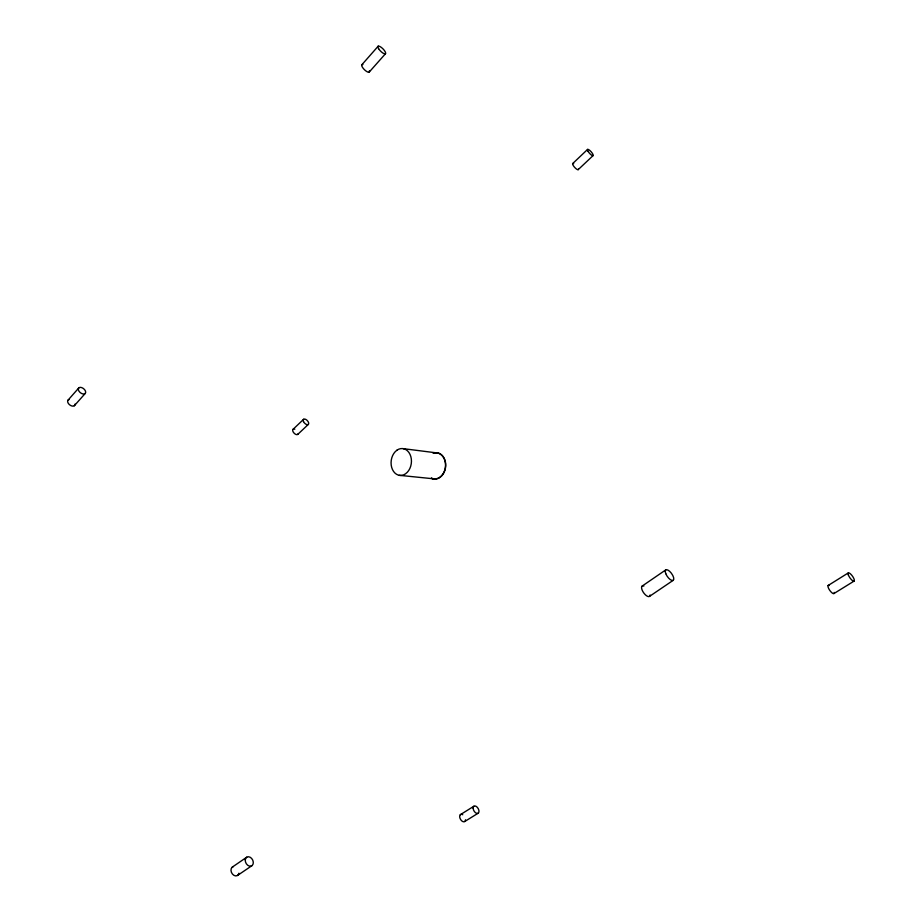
<?xml version="1.0" encoding="UTF-8"?>
<svg xmlns="http://www.w3.org/2000/svg" width="922" height="922" viewBox="0 0 922 922"><rect width="100%" height="100%" fill="white"/><g stroke="black" fill="none" stroke-linecap="round" stroke-linejoin="round"><path stroke-width="1.38" d="M68.032 400.148L78.981 387.724M361.839 64.771L378.216 46.158M74.325 405.738L85.308 393.371A4.264 2.593 38.6 0 0 81.758 387.62A4.264 2.593 38.6 0 0 78.9 391.078A4.264 2.593 38.6 0 0 85.308 393.371M369.123 72.181L385.546 53.66M293.012 429.364L303.603 419.303M572.723 163.54L587.625 149.387M297.783 434.366L308.409 424.339M578.175 169.66L593.111 155.576M232.344 867.072L246.75 857.195M642.127 586.104L665.845 569.842M237.519 875.451L251.994 865.643M649.457 596.419L673.302 580.261M460.332 814.702L473.862 806.243M828.117 585.516L848.24 572.942M464.792 821.479L478.368 813.066M834.018 593.503L854.233 580.998M399.191 475.314L433.432 478.783M403.191 448.645L437.339 452.979M298.152 433.72A3.458 1.89 46.2 0 1 295.328 434.135A3.458 1.89 46.2 0 1 292.7 430.528A3.458 1.89 46.2 0 1 294.821 429.168M75.016 404.101A4.23 2.616 38.2 0 1 72.17 406.049A4.23 2.616 38.2 0 1 67.928 402.637A4.23 2.616 38.2 0 1 69.311 399.503M465.518 819.762A4.068 2.443 60.6 0 1 462.464 821.387A4.068 2.443 60.6 0 1 459.686 816.339A4.068 2.443 60.6 0 1 462.74 814.725M238.925 873.226A4.933 3.723 62.4 0 1 232.459 874.079A4.933 3.723 62.4 0 1 233.393 866.588M650.114 595.001A6.327 2.697 54.6 0 1 646.414 595.67A6.327 2.697 54.6 0 1 641.77 588.974A6.327 2.697 54.6 0 1 643.879 586.012M834.214 592.408A4.979 1.59 54.8 0 1 832.024 592.869A4.979 1.59 54.8 0 1 828.267 587.602A4.979 1.59 54.8 0 1 829.281 585.505M578.359 169.152A4.103 1.164 48.2 0 1 574.314 166.986A4.103 1.164 48.2 0 1 573.703 163.586M369.365 70.833A5.209 1.729 44.7 0 1 367.163 71.766A5.209 1.729 44.7 0 1 362.346 67.099A5.209 1.729 44.7 0 1 362.888 64.575M433.11 453.209A13.277 10.223 -83.5 0 1 445.672 466.29A13.277 10.223 -83.5 0 1 431.358 478.322M435.242 452.909A13.058 10.05 -83.5 0 1 445.003 460.954A13.058 10.05 -83.5 0 1 441.465 475.867L439.644 477.389A13.058 10.05 -83.5 0 1 431.427 478.115M396.944 450.19L395.135 451.792A13.484 10.142 -83.5 0 0 392.484 469.575A13.484 10.142 -83.5 0 0 405.461 473.862L407.305 472.283A13.484 10.142 -83.5 0 0 410.025 454.396A13.484 10.142 -83.5 0 0 396.944 450.19M378.608 48.716A5.267 1.66 45 0 0 385.338 53.822A5.267 1.66 45 0 0 381.374 47.437A5.267 1.66 45 0 0 378.608 48.716M588.109 151.439A4.137 1.118 48.3 0 0 593.019 155.645A4.137 1.118 48.3 0 0 589.838 150.47A4.137 1.118 48.3 0 0 588.109 151.439M665.765 573.68A6.408 2.605 54.4 0 0 673.198 580.341A6.408 2.605 54.4 0 0 669.579 571.26A6.408 2.605 54.4 0 0 665.765 573.68M848.321 574.902A5.025 1.533 54.6 0 0 853.784 581.206A5.025 1.533 54.6 0 0 851.502 574.913A5.025 1.533 54.6 0 0 848.321 574.902M303.522 421.619A3.481 1.867 46.3 0 0 308.305 424.431A3.481 1.867 46.3 0 0 306.023 419.545A3.481 1.867 46.3 0 0 303.522 421.619M473.147 808.329A4.103 2.42 60.3 0 0 477.7 813.423A4.103 2.42 60.3 0 0 477.342 807.361A4.103 2.42 60.3 0 0 473.147 808.329M245.275 859.892A4.979 3.7 61.9 0 0 250.945 866.127A4.979 3.7 61.9 0 0 251.625 858.417A4.979 3.7 61.9 0 0 245.275 859.892"/></g></svg>
